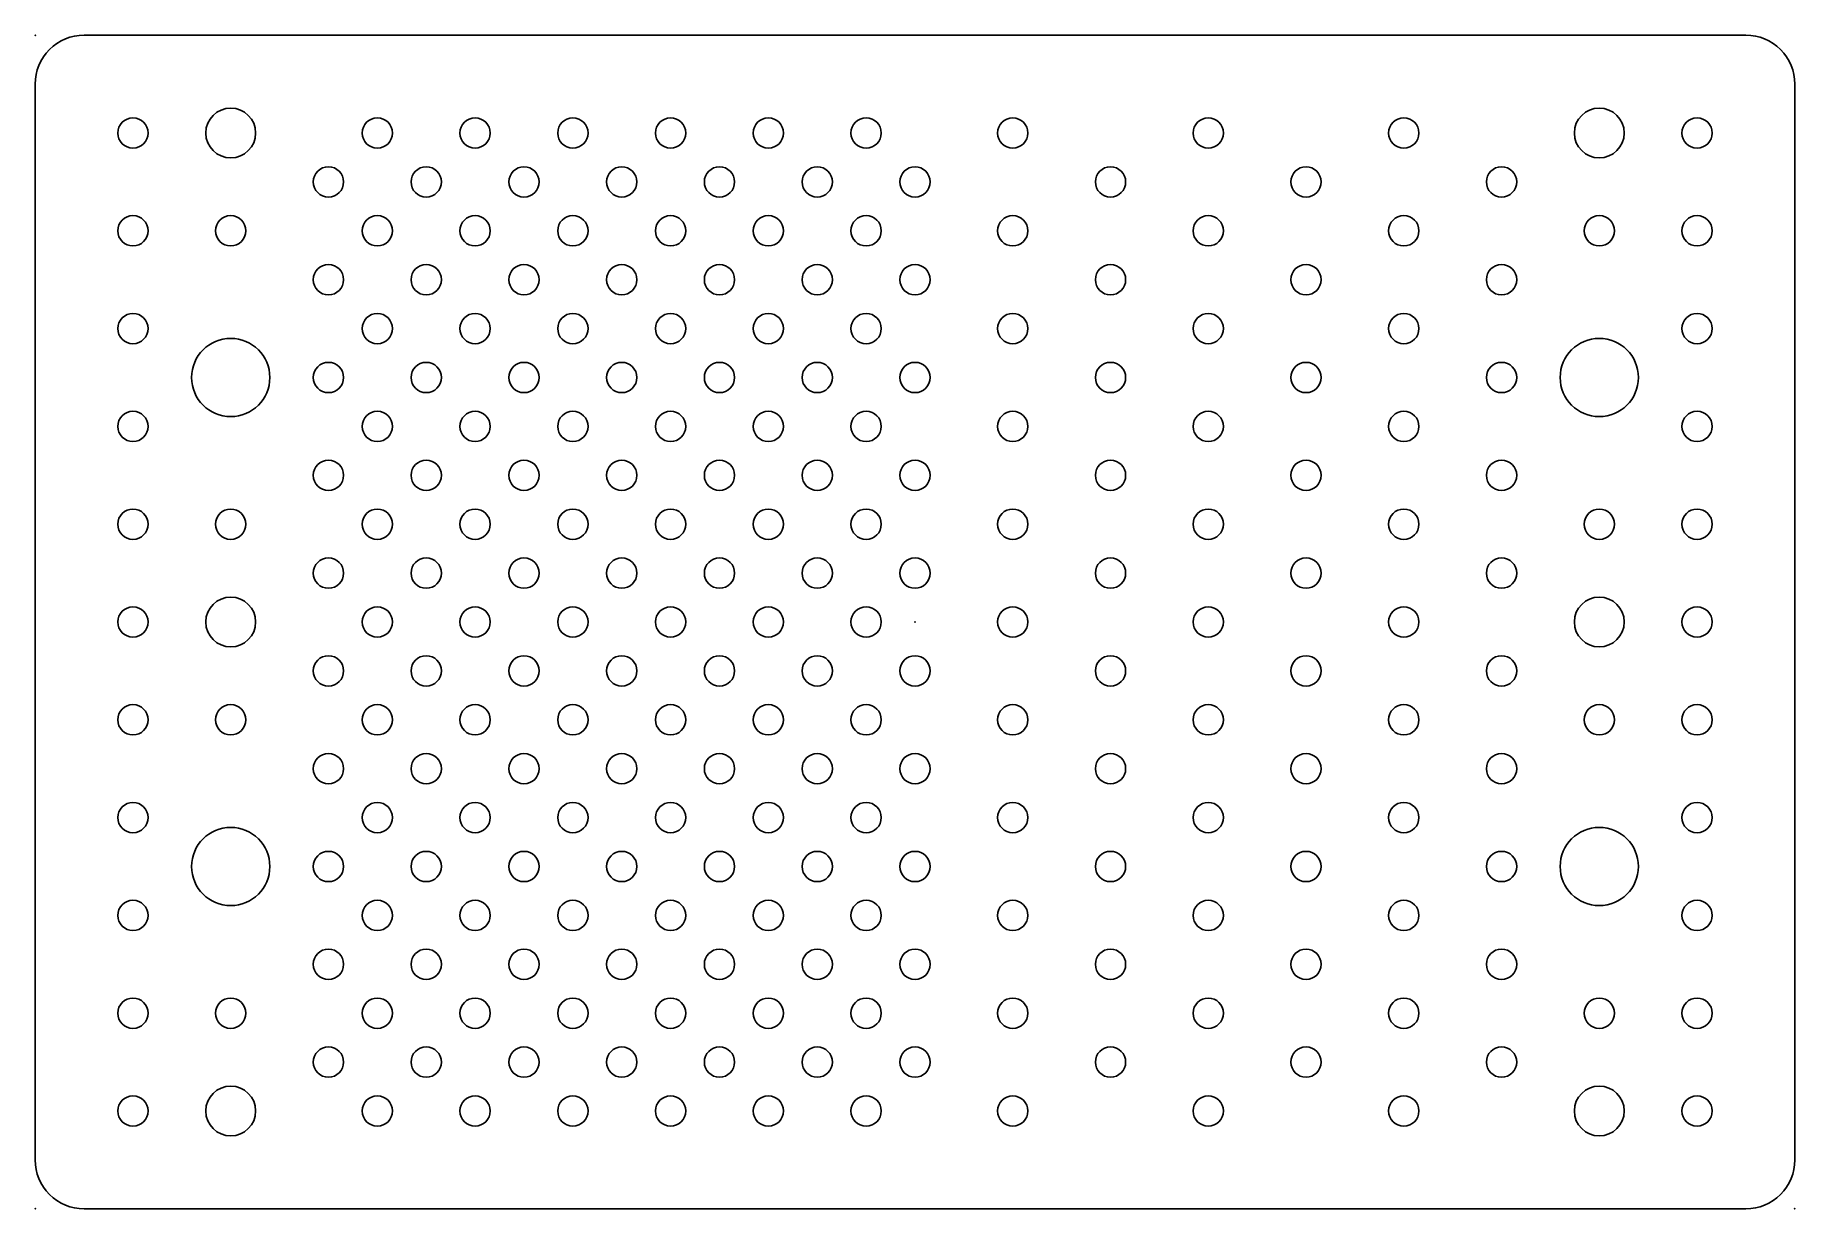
# Model space of a CAD drawing. Header units: millimetres. Extents: x -90 to 90, y -60 to 60.
import ezdxf

# ---------------------------------------------------------------- set-up
doc = ezdxf.new("R2010")
doc.units = ezdxf.units.MM
doc.layers.get('0').update_dxf_attribs({"linetype": 'CONTINUOUS'})

msp = doc.modelspace()

# ---------------------------------------------------------------- linework, layer by layer
msp.add_lwpolyline([(85, 60), (-85, 60, 0.414214), (-90, 55), (-90, -55, 0.414214), (-85, -60), (85, -60, 0.414214), (90, -55), (90, 55, 0.414214)], format="xyb", close=True)
for centre, radius in [((-70, 50), 2.55), ((70, 50), 2.55), ((-80, 50), 1.55), ((-55, 50), 1.55), ((-45, 50), 1.55), ((-35, 50), 1.55), ((-25, 50), 1.55), ((-15, 50), 1.55), ((-5, 50), 1.55), ((10, 50), 1.55), ((30, 50), 1.55), ((50, 50), 1.55), ((80, 50), 1.55), ((-60, 45), 1.55), ((-60, 45), 1.55), ((-50, 45), 1.55), ((-50, 45), 1.55), ((-40, 45), 1.55), ((-40, 45), 1.55), ((-30, 45), 1.55), ((-30, 45), 1.55), ((-20, 45), 1.55), ((-20, 45), 1.55), ((-10, 45), 1.55), ((-10, 45), 1.55), ((0, 45), 1.55), ((20, 45), 1.55), ((40, 45), 1.55), ((60, 45), 1.55), ((-80, 40), 1.55), ((-70, 40), 1.55), ((-55, 40), 1.55), ((-45, 40), 1.55), ((-35, 40), 1.55), ((-25, 40), 1.55), ((-15, 40), 1.55), ((-5, 40), 1.55), ((10, 40), 1.55), ((30, 40), 1.55), ((50, 40), 1.55), ((70, 40), 1.55), ((80, 40), 1.55), ((-60, 35), 1.55), ((-60, 35), 1.55), ((-50, 35), 1.55), ((-50, 35), 1.55), ((-40, 35), 1.55), ((-40, 35), 1.55), ((-30, 35), 1.55), ((-30, 35), 1.55), ((-20, 35), 1.55), ((-20, 35), 1.55), ((-10, 35), 1.55), ((-10, 35), 1.55), ((0, 35), 1.55), ((20, 35), 1.55), ((40, 35), 1.55), ((60, 35), 1.55), ((-80, 30), 1.55), ((-55, 30), 1.55), ((-45, 30), 1.55), ((-35, 30), 1.55), ((-25, 30), 1.55), ((-15, 30), 1.55), ((-5, 30), 1.55), ((10, 30), 1.55), ((30, 30), 1.55), ((50, 30), 1.55), ((80, 30), 1.55), ((-70, 25), 4), ((70, 25), 4), ((-60, 25), 1.55), ((-60, 25), 1.55), ((-50, 25), 1.55), ((-50, 25), 1.55), ((-40, 25), 1.55), ((-40, 25), 1.55), ((-30, 25), 1.55), ((-30, 25), 1.55), ((-20, 25), 1.55), ((-20, 25), 1.55), ((-10, 25), 1.55), ((-10, 25), 1.55), ((0, 25), 1.55), ((20, 25), 1.55), ((40, 25), 1.55), ((60, 25), 1.55), ((-80, 20), 1.55), ((-55, 20), 1.55), ((-45, 20), 1.55), ((-35, 20), 1.55), ((-25, 20), 1.55), ((-15, 20), 1.55), ((-5, 20), 1.55), ((10, 20), 1.55), ((30, 20), 1.55), ((50, 20), 1.55), ((80, 20), 1.55), ((-60, 15), 1.55), ((-60, 15), 1.55), ((-50, 15), 1.55), ((-50, 15), 1.55), ((-40, 15), 1.55), ((-40, 15), 1.55), ((-30, 15), 1.55), ((-30, 15), 1.55), ((-20, 15), 1.55), ((-20, 15), 1.55), ((-10, 15), 1.55), ((-10, 15), 1.55), ((0, 15), 1.55), ((20, 15), 1.55), ((40, 15), 1.55), ((60, 15), 1.55), ((-80, 10), 1.55), ((-70, 10), 1.55), ((-55, 10), 1.55), ((-45, 10), 1.55), ((-35, 10), 1.55), ((-25, 10), 1.55), ((-15, 10), 1.55), ((-5, 10), 1.55), ((10, 10), 1.55), ((30, 10), 1.55), ((50, 10), 1.55), ((70, 10), 1.55), ((80, 10), 1.55), ((-60, 5), 1.55), ((-60, 5), 1.55), ((-50, 5), 1.55), ((-50, 5), 1.55), ((-40, 5), 1.55), ((-40, 5), 1.55), ((-30, 5), 1.55), ((-30, 5), 1.55), ((-20, 5), 1.55), ((-20, 5), 1.55), ((-10, 5), 1.55), ((-10, 5), 1.55), ((0, 5), 1.55), ((20, 5), 1.55), ((40, 5), 1.55), ((60, 5), 1.55), ((-70, 0), 2.55), ((70, 0), 2.55), ((-80, 0), 1.55), ((-55, 0), 1.55), ((-45, 0), 1.55), ((-35, 0), 1.55), ((-25, 0), 1.55), ((-15, 0), 1.55), ((-5, 0), 1.55), ((10, 0), 1.55), ((30, 0), 1.55), ((50, 0), 1.55), ((80, 0), 1.55), ((-60, -5), 1.55), ((-60, -5), 1.55), ((-50, -5), 1.55), ((-50, -5), 1.55), ((-40, -5), 1.55), ((-40, -5), 1.55), ((-30, -5), 1.55), ((-30, -5), 1.55), ((-20, -5), 1.55), ((-20, -5), 1.55), ((-10, -5), 1.55), ((-10, -5), 1.55), ((0, -5), 1.55), ((20, -5), 1.55), ((40, -5), 1.55), ((60, -5), 1.55), ((-80, -10), 1.55), ((-70, -10), 1.55), ((-55, -10), 1.55), ((-45, -10), 1.55), ((-35, -10), 1.55), ((-25, -10), 1.55), ((-15, -10), 1.55), ((-5, -10), 1.55), ((10, -10), 1.55), ((30, -10), 1.55), ((50, -10), 1.55), ((70, -10), 1.55), ((80, -10), 1.55), ((-60, -15), 1.55), ((-60, -15), 1.55), ((-50, -15), 1.55), ((-50, -15), 1.55), ((-40, -15), 1.55), ((-40, -15), 1.55), ((-30, -15), 1.55), ((-30, -15), 1.55), ((-20, -15), 1.55), ((-20, -15), 1.55), ((-10, -15), 1.55), ((-10, -15), 1.55), ((0, -15), 1.55), ((20, -15), 1.55), ((40, -15), 1.55), ((60, -15), 1.55), ((-80, -20), 1.55), ((-55, -20), 1.55), ((-45, -20), 1.55), ((-35, -20), 1.55), ((-25, -20), 1.55), ((-15, -20), 1.55), ((-5, -20), 1.55), ((10, -20), 1.55), ((30, -20), 1.55), ((50, -20), 1.55), ((80, -20), 1.55), ((-70, -25), 4), ((70, -25), 4), ((-60, -25), 1.55), ((-60, -25), 1.55), ((-50, -25), 1.55), ((-50, -25), 1.55), ((-40, -25), 1.55), ((-40, -25), 1.55), ((-30, -25), 1.55), ((-30, -25), 1.55), ((-20, -25), 1.55), ((-20, -25), 1.55), ((-10, -25), 1.55), ((-10, -25), 1.55), ((0, -25), 1.55), ((20, -25), 1.55), ((40, -25), 1.55), ((60, -25), 1.55), ((-80, -30), 1.55), ((-55, -30), 1.55), ((-45, -30), 1.55), ((-35, -30), 1.55), ((-25, -30), 1.55), ((-15, -30), 1.55), ((-5, -30), 1.55), ((10, -30), 1.55), ((30, -30), 1.55), ((50, -30), 1.55), ((80, -30), 1.55), ((-60, -35), 1.55), ((-60, -35), 1.55), ((-50, -35), 1.55), ((-50, -35), 1.55), ((-40, -35), 1.55), ((-40, -35), 1.55), ((-30, -35), 1.55), ((-30, -35), 1.55), ((-20, -35), 1.55), ((-20, -35), 1.55), ((-10, -35), 1.55), ((-10, -35), 1.55), ((0, -35), 1.55), ((20, -35), 1.55), ((40, -35), 1.55), ((60, -35), 1.55), ((-80, -40), 1.55), ((-70, -40), 1.55), ((-55, -40), 1.55), ((-45, -40), 1.55), ((-35, -40), 1.55), ((-25, -40), 1.55), ((-15, -40), 1.55), ((-5, -40), 1.55), ((10, -40), 1.55), ((30, -40), 1.55), ((50, -40), 1.55), ((70, -40), 1.55), ((80, -40), 1.55), ((-60, -45), 1.55), ((-60, -45), 1.55), ((-50, -45), 1.55), ((-50, -45), 1.55), ((-40, -45), 1.55), ((-40, -45), 1.55), ((-30, -45), 1.55), ((-30, -45), 1.55), ((-20, -45), 1.55), ((-20, -45), 1.55), ((-10, -45), 1.55), ((-10, -45), 1.55), ((0, -45), 1.55), ((20, -45), 1.55), ((40, -45), 1.55), ((60, -45), 1.55), ((-80, -50), 1.55), ((-70, -50), 2.55), ((-55, -50), 1.55), ((-45, -50), 1.55), ((-35, -50), 1.55), ((-25, -50), 1.55), ((-15, -50), 1.55), ((-5, -50), 1.55), ((10, -50), 1.55), ((30, -50), 1.55), ((50, -50), 1.55), ((70, -50), 2.55), ((80, -50), 1.55)]:
    msp.add_circle(centre, radius)
for p in [(-90, 60), (0, 0), (0, 0), (-90, -60), (90, -60)]:
    msp.add_point(p)

doc.saveas('drawing.dxf')
